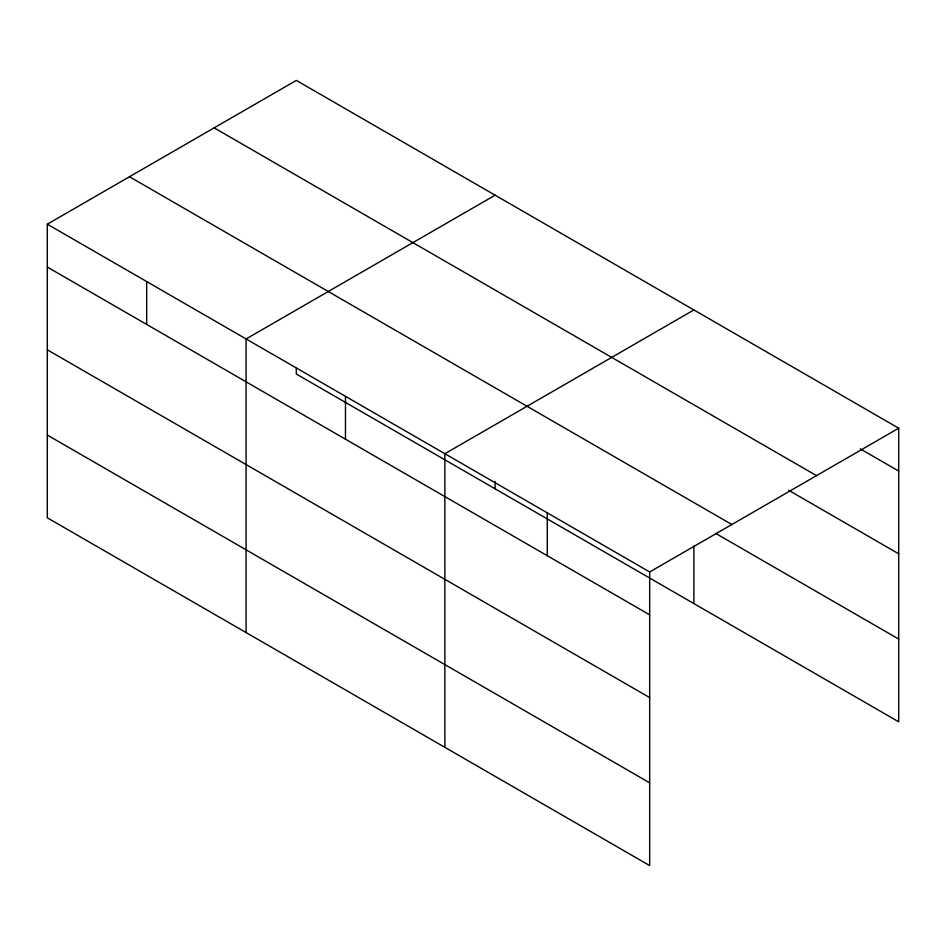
<?xml version="1.0" encoding="UTF-8"?>
<svg xmlns="http://www.w3.org/2000/svg" width="946" height="946" viewBox="0 0 946 946"><rect width="100%" height="100%" fill="white"/><g stroke="black" fill="none" stroke-linecap="round" stroke-linejoin="round"><path stroke-width="1.42" d="M649.677 697.58L649.677 571.963L47.3 224.19L47.3 517.805L649.677 865.59L649.677 697.58L47.3 349.795M296.323 368.124L296.323 374.037L898.7 721.81L898.7 428.195L296.323 80.41L47.3 224.19M495.113 195.183L246.078 338.952L246.078 632.578M693.891 309.945L444.868 453.725L444.868 747.34M649.677 571.963L898.7 428.195M860.304 448.877L898.7 471.049M214.151 127.864L816.516 475.637M788.621 490.253L898.7 553.8M129.484 176.748L731.849 524.522M715.649 533.378L898.7 639.058M47.3 267.056L649.677 614.829M47.3 435.054L649.677 782.839M693.891 545.937L693.891 603.572M547.273 512.838L547.273 555.704M495.113 481.408L495.113 488.798M345.479 396.339L345.479 439.204M146.689 281.577L146.689 324.431"/></g></svg>
